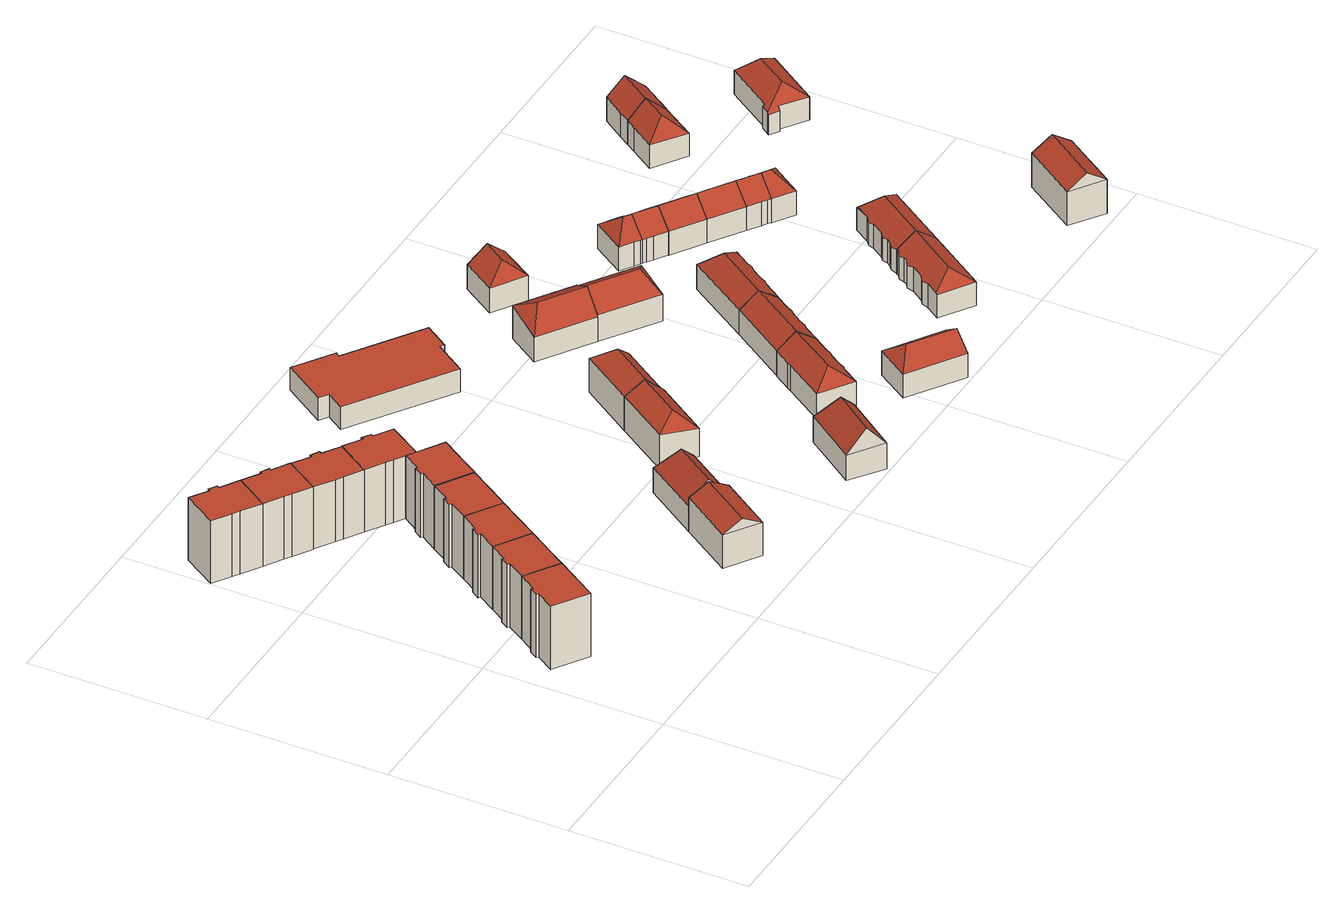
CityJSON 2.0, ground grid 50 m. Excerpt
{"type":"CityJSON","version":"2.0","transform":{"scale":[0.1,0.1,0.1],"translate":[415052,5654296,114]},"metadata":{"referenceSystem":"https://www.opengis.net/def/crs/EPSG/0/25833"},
"CityObjects":{
"building1":{"type":"Building","attributes":{"Dachtyp_tdc":"tdcPolyFlatRoof","Gemeindeschluessel":14612000,"Dachneigung":0,"QualitaetDacherkennung":64,"Geometrietyp2DReferenz":"3000","measuredHeight":19.16,"function":"31001_9998","roofType":"1000"},"geometry":[{"type":"Solid","lod":"2","boundaries":[[[[0,1,2,3]],[[1,4,5,2]],[[4,6,7,5]],[[6,8,9,7]],[[8,10,11,9]],[[10,12,13,11]],[[12,14,15,13]],[[14,16,17,15]],[[16,18,19,17]],[[18,0,3,19]],[[18,16,14,12,10,8,6,4,1,0]],[[3,2,5,7,9,11,13,15,17,19]]]],"semantics":{"surfaces":[{"type":"WallSurface"},{"type":"RoofSurface"},{"type":"GroundSurface"}],"values":[[0,0,0,0,0,0,0,0,0,0,1,2]]}}]},
"building2":{"type":"Building","attributes":{"Dachtyp_tdc":"tdcPolyFlatRoof","Gemeindeschluessel":14612000,"Dachneigung":0,"QualitaetDacherkennung":75,"Geometrietyp2DReferenz":"3000","measuredHeight":19.17,"function":"31001_9998","roofType":"1000"},"geometry":[{"type":"Solid","lod":"2","boundaries":[[[[20,21,22,23]],[[21,24,25,22]],[[24,26,27,25]],[[26,28,29,27]],[[28,30,31,29]],[[30,32,33,31]],[[32,34,35,33]],[[34,10,11,35]],[[10,8,9,11]],[[8,20,23,9]],[[8,10,34,32,30,28,26,24,21,20]],[[23,22,25,27,29,31,33,35,11,9]]]],"semantics":{"surfaces":[{"type":"WallSurface"},{"type":"RoofSurface"},{"type":"GroundSurface"}],"values":[[0,0,0,0,0,0,0,0,0,0,1,2]]}}]},
"building3":{"type":"Building","attributes":{"Dachtyp_tdc":"tdcPolyFlatRoof","Gemeindeschluessel":14612000,"Dachneigung":0,"QualitaetDacherkennung":80,"Geometrietyp2DReferenz":"3000","measuredHeight":18.94,"function":"31001_9998","roofType":"1000"},"geometry":[{"type":"Solid","lod":"2","boundaries":[[[[36,37,38,39]],[[37,40,41,38]],[[40,42,43,41]],[[42,44,45,43]],[[44,46,47,45]],[[46,48,49,47]],[[48,50,51,49]],[[50,52,53,51]],[[52,54,55,53]],[[54,36,39,55]],[[54,52,50,48,46,44,42,40,37,36]],[[39,38,41,43,45,47,49,51,53,55]]]],"semantics":{"surfaces":[{"type":"WallSurface"},{"type":"RoofSurface"},{"type":"GroundSurface"}],"values":[[0,0,0,0,0,0,0,0,0,0,1,2]]}}]},
"building4":{"type":"Building","attributes":{"Dachtyp_tdc":"tdcPolyFlatRoof","Gemeindeschluessel":14612000,"Dachneigung":0,"QualitaetDacherkennung":76,"Geometrietyp2DReferenz":"3000","measuredHeight":19.16,"function":"31001_9998","roofType":"1000"},"geometry":[{"type":"Solid","lod":"2","boundaries":[[[[28,56,57,29]],[[56,58,59,57]],[[58,60,61,59]],[[60,62,63,61]],[[62,64,65,63]],[[64,66,67,65]],[[66,68,69,67]],[[68,70,71,69]],[[70,30,31,71]],[[30,28,29,31]],[[30,70,68,66,64,62,60,58,56,28]],[[29,57,59,61,63,65,67,69,71,31]]]],"semantics":{"surfaces":[{"type":"WallSurface"},{"type":"RoofSurface"},{"type":"GroundSurface"}],"values":[[0,0,0,0,0,0,0,0,0,0,1,2]]}}]},
"building5":{"type":"Building","attributes":{"Dachtyp_tdc":"tdcPolyFlatRoof","Gemeindeschluessel":14612000,"Dachneigung":0,"QualitaetDacherkennung":81,"Geometrietyp2DReferenz":"3000","measuredHeight":18.93,"function":"31001_9998","roofType":"1000"},"geometry":[{"type":"Solid","lod":"2","boundaries":[[[[72,73,74,75]],[[73,76,77,74]],[[76,78,79,77]],[[78,50,51,79]],[[50,48,49,51]],[[48,80,81,49]],[[80,82,83,81]],[[82,84,85,83]],[[84,86,87,85]],[[86,72,75,87]],[[86,84,82,80,48,50,78,76,73,72]],[[75,74,77,79,51,49,81,83,85,87]]]],"semantics":{"surfaces":[{"type":"WallSurface"},{"type":"RoofSurface"},{"type":"GroundSurface"}],"values":[[0,0,0,0,0,0,0,0,0,0,1,2]]}}]},
"building6":{"type":"Building","attributes":{"Dachtyp_tdc":"tdcPolyFlatRoof","Gemeindeschluessel":14612000,"Dachneigung":0,"QualitaetDacherkennung":75,"Geometrietyp2DReferenz":"3000","measuredHeight":19.14,"function":"31001_9998","roofType":"1000"},"geometry":[{"type":"Solid","lod":"2","boundaries":[[[[64,88,89,65]],[[88,90,91,89]],[[90,92,93,91]],[[92,94,95,93]],[[94,96,97,95]],[[96,98,99,97]],[[98,100,101,99]],[[100,102,103,101]],[[102,66,67,103]],[[66,64,65,67]],[[66,102,100,98,96,94,92,90,88,64]],[[65,89,91,93,95,97,99,101,103,67]]]],"semantics":{"surfaces":[{"type":"WallSurface"},{"type":"RoofSurface"},{"type":"GroundSurface"}],"values":[[0,0,0,0,0,0,0,0,0,0,1,2]]}}]},
"building7":{"type":"Building","attributes":{"Dachtyp_tdc":"tdcPolyFlatRoof","Gemeindeschluessel":14612000,"Dachneigung":0,"QualitaetDacherkennung":81,"Geometrietyp2DReferenz":"3000","measuredHeight":18.82,"function":"31001_9998","roofType":"1000"},"geometry":[{"type":"Solid","lod":"2","boundaries":[[[[104,105,106,107]],[[105,108,109,106]],[[108,110,111,109]],[[110,112,113,111]],[[112,114,115,113]],[[114,116,117,115]],[[116,118,119,117]],[[118,120,121,119]],[[120,122,123,121]],[[122,104,107,123]],[[122,120,118,116,114,112,110,108,105,104]],[[107,106,109,111,113,115,117,119,121,123]]]],"semantics":{"surfaces":[{"type":"WallSurface"},{"type":"RoofSurface"},{"type":"GroundSurface"}],"values":[[0,0,0,0,0,0,0,0,0,0,1,2]]}}]},
"building8":{"type":"Building","attributes":{"Dachtyp_tdc":"tdcPolyFlatRoof","Gemeindeschluessel":14612000,"Dachneigung":0,"QualitaetDacherkennung":74,"Geometrietyp2DReferenz":"3000","measuredHeight":19.15,"function":"31001_9998","roofType":"1000"},"geometry":[{"type":"Solid","lod":"2","boundaries":[[[[124,125,126,127]],[[125,128,129,126]],[[128,130,131,129]],[[130,132,133,131]],[[132,134,135,133]],[[134,136,137,135]],[[136,138,139,137]],[[138,140,141,139]],[[140,142,99,141]],[[142,143,97,99]],[[142,140,138,136,134,132,130,128,125,124,143]],[[97,127,126,129,131,133,135,137,139,141,99]],[[143,124,127,97]]]],"semantics":{"surfaces":[{"type":"WallSurface"},{"type":"RoofSurface"},{"type":"GroundSurface"}],"values":[[0,0,0,0,0,0,0,0,0,0,1,2,0]]}}]},
"building9":{"type":"Building","attributes":{"Dachtyp_tdc":"tdcPolyFlatRoof","Gemeindeschluessel":14612000,"Dachneigung":0,"QualitaetDacherkennung":82,"Geometrietyp2DReferenz":"3000","measuredHeight":18.89,"function":"31001_9998","roofType":"1000"},"geometry":[{"type":"Solid","lod":"2","boundaries":[[[[144,145,146,147]],[[145,148,149,146]],[[148,150,151,149]],[[150,152,153,151]],[[152,154,106,153]],[[154,155,107,106]],[[155,156,157,107]],[[156,158,159,157]],[[158,160,161,159]],[[160,162,163,161]],[[162,144,147,163]],[[162,160,158,156,155,154,152,150,148,145,144]],[[147,146,149,151,153,106,107,157,159,161,163]]]],"semantics":{"surfaces":[{"type":"WallSurface"},{"type":"RoofSurface"},{"type":"GroundSurface"}],"values":[[0,0,0,0,0,0,0,0,0,0,0,1,2]]}}]},
"building10":{"type":"Building","attributes":{"Dachtyp_tdc":"tdcGableRoof","Gemeindeschluessel":14612000,"Dachneigung":27.99,"QualitaetDacherkennung":66,"Geometrietyp2DReferenz":"3000","measuredHeight":13.17,"function":"31001_9998","roofType":"3100"},"geometry":[{"type":"Solid","lod":"2","boundaries":[[[[164,165,166,167]],[[165,168,169,166]],[[168,170,171,169]],[[170,164,167,171]],[[168,165,172]],[[164,170,173]],[[165,164,173,172]],[[170,168,172,173]],[[167,166,169,171]]]],"semantics":{"surfaces":[{"type":"WallSurface"},{"type":"RoofSurface"},{"type":"GroundSurface"}],"values":[[0,0,0,0,0,0,1,1,2]]}}]},
"building11":{"type":"Building","attributes":{"Dachtyp_tdc":"tdcHipAndGableRoof","Gemeindeschluessel":14612000,"Dachneigung":49.14,"QualitaetDacherkennung":80,"Geometrietyp2DReferenz":"3000","measuredHeight":13.89,"function":"31001_9998","roofType":"5000"},"geometry":[{"type":"Solid","lod":"2","boundaries":[[[[174,175,176,166]],[[175,177,178,176]],[[177,179,169,178]],[[179,174,166,169]],[[177,175,180]],[[174,179,181]],[[175,174,181,180]],[[179,177,180,181]],[[166,176,178,169]]]],"semantics":{"surfaces":[{"type":"WallSurface"},{"type":"RoofSurface"},{"type":"GroundSurface"}],"values":[[0,0,0,0,1,0,1,1,2]]}}]},
"building12":{"type":"Building","attributes":{"Dachtyp_tdc":"tdcHipAndGableRoof","Gemeindeschluessel":14612000,"Dachneigung":42.82,"QualitaetDacherkennung":37,"Geometrietyp2DReferenz":"3000","measuredHeight":13.48,"function":"31001_9998","roofType":"5000"},"geometry":[{"type":"Solid","lod":"2","boundaries":[[[[182,183,184,185]],[[183,186,187,184]],[[186,188,189,187]],[[188,182,185,189]],[[186,183,190]],[[182,188,191]],[[183,182,191,190]],[[188,186,190,191]],[[185,184,187,189]]]],"semantics":{"surfaces":[{"type":"WallSurface"},{"type":"RoofSurface"},{"type":"GroundSurface"}],"values":[[0,0,0,0,1,0,1,1,2]]}}]},
"building13":{"type":"Building","attributes":{"Dachtyp_tdc":"tdcHipAndGableRoof","Gemeindeschluessel":14612000,"Dachneigung":49.59,"QualitaetDacherkennung":80,"Geometrietyp2DReferenz":"3000","measuredHeight":14.25,"function":"31001_9998","roofType":"5000"},"geometry":[{"type":"Solid","lod":"2","boundaries":[[[[192,193,194,195]],[[193,196,197,194]],[[196,198,199,197]],[[198,192,195,199]],[[196,193,200]],[[192,198,201]],[[193,192,201,200]],[[198,196,200,201]],[[195,194,197,199]]]],"semantics":{"surfaces":[{"type":"WallSurface"},{"type":"RoofSurface"},{"type":"GroundSurface"}],"values":[[0,0,0,0,1,0,1,1,2]]}}]},
"building14":{"type":"Building","attributes":{"Dachtyp_tdc":"tdcPolyFlatRoof","Gemeindeschluessel":14612000,"Dachneigung":0,"QualitaetDacherkennung":86,"Geometrietyp2DReferenz":"3000","measuredHeight":6.91,"function":"31001_9998","roofType":"1000"},"geometry":[{"type":"Solid","lod":"2","boundaries":[[[[202,203,204,205]],[[203,206,207,204]],[[206,208,209,207]],[[208,210,211,209]],[[210,212,213,211]],[[212,214,215,213]],[[214,216,217,215]],[[216,218,219,217]],[[218,220,221,219]],[[220,202,205,221]],[[220,218,216,214,212,210,208,206,203,202]],[[205,204,207,209,211,213,215,217,219,221]]]],"semantics":{"surfaces":[{"type":"WallSurface"},{"type":"RoofSurface"},{"type":"GroundSurface"}],"values":[[0,0,0,0,0,0,0,0,0,0,1,2]]}}]},
"building15":{"type":"Building","attributes":{"Dachtyp_tdc":"tdcHipAndGableRoof","Gemeindeschluessel":14612000,"Dachneigung":47.68,"QualitaetDacherkennung":49,"Geometrietyp2DReferenz":"3000","measuredHeight":13.51,"function":"31001_9998","roofType":"5000"},"geometry":[{"type":"Solid","lod":"2","boundaries":[[[[188,222,223,189]],[[222,224,225,223]],[[224,226,185,225]],[[226,188,189,185]],[[224,222,227]],[[188,226,228]],[[222,188,228,227]],[[226,224,227,228]],[[189,223,225,185]]]],"semantics":{"surfaces":[{"type":"WallSurface"},{"type":"RoofSurface"},{"type":"GroundSurface"}],"values":[[0,0,0,0,1,0,1,1,2]]}}]},
"building16":{"type":"Building","attributes":{"Dachtyp_tdc":"tdcHipAndGableRoof","Gemeindeschluessel":14612000,"Dachneigung":36.57,"QualitaetDacherkennung":82,"Geometrietyp2DReferenz":"3000","measuredHeight":11.6,"function":"31001_9998","roofType":"5000"},"geometry":[{"type":"Solid","lod":"2","boundaries":[[[[229,230,231,232]],[[230,233,234,231]],[[233,235,236,234]],[[235,237,238,236]],[[237,239,240,238]],[[239,241,242,240]],[[241,243,244,242]],[[243,245,246,244]],[[245,247,248,246]],[[247,249,250,248]],[[249,251,252,250]],[[251,253,254,252]],[[253,229,232,254]],[[249,247,255]],[[247,245,243,241,239,237,235,233,230,255]],[[230,229,253,251,249,255]],[[232,231,234,236,238,240,242,244,246,248,250,252,254]]]],"semantics":{"surfaces":[{"type":"WallSurface"},{"type":"RoofSurface"},{"type":"GroundSurface"}],"values":[[0,0,0,0,0,0,0,0,0,0,0,0,0,1,1,1,2]]}}]},
"building17":{"type":"Building","attributes":{"Dachtyp_tdc":"tdcHipAndGableRoof","Gemeindeschluessel":14612000,"Dachneigung":47.93,"QualitaetDacherkennung":48,"Geometrietyp2DReferenz":"3000","measuredHeight":13.3,"function":"31001_9998","roofType":"5000"},"geometry":[{"type":"Solid","lod":"2","boundaries":[[[[256,257,258,259]],[[257,260,261,258]],[[260,262,263,261]],[[262,256,259,263]],[[260,257,264]],[[256,262,265]],[[257,256,265,264]],[[262,260,264,265]],[[259,258,261,263]]]],"semantics":{"surfaces":[{"type":"WallSurface"},{"type":"RoofSurface"},{"type":"GroundSurface"}],"values":[[0,0,0,0,1,0,1,1,2]]}}]},
"building18":{"type":"Building","attributes":{"Dachtyp_tdc":"tdcHipAndGableRoof","Gemeindeschluessel":14612000,"Dachneigung":36.55,"QualitaetDacherkennung":81,"Geometrietyp2DReferenz":"3000","measuredHeight":11.37,"function":"31001_9998","roofType":"5000"},"geometry":[{"type":"Solid","lod":"2","boundaries":[[[[266,267,268,269]],[[267,270,271,268]],[[270,272,273,271]],[[272,266,269,273]],[[270,267,274]],[[266,272,275]],[[267,266,275,274]],[[272,270,274,275]],[[269,268,271,273]]]],"semantics":{"surfaces":[{"type":"WallSurface"},{"type":"RoofSurface"},{"type":"GroundSurface"}],"values":[[0,0,0,0,1,0,1,1,2]]}}]},
"building19":{"type":"Building","attributes":{"Dachtyp_tdc":"tdcGableRoof","Gemeindeschluessel":14612000,"Dachneigung":36.61,"QualitaetDacherkennung":84,"Geometrietyp2DReferenz":"3000","measuredHeight":11.56,"function":"31001_9998","roofType":"3100"},"geometry":[{"type":"Solid","lod":"2","boundaries":[[[[276,233,277,278]],[[233,279,280,277]],[[279,281,282,280]],[[281,283,284,282]],[[283,285,286,284]],[[285,287,288,286]],[[287,289,290,288]],[[289,291,292,290]],[[285,283,281,279]],[[279,233,276,293,294,295,291,289,287,285]],[[292,296,297,298,278,277,280,282,284,286,288,290]],[[291,295,296,292]],[[295,294,297,296]],[[294,293,298,297]],[[293,276,278,298]]]],"semantics":{"surfaces":[{"type":"WallSurface"},{"type":"RoofSurface"},{"type":"GroundSurface"}],"values":[[0,0,0,0,0,0,0,0,1,1,2,0,0,0,0]]}}]},
"building20":{"type":"Building","attributes":{"Dachtyp_tdc":"tdcHipAndGableRoof","Gemeindeschluessel":14612000,"Dachneigung":45.08,"QualitaetDacherkennung":43,"Geometrietyp2DReferenz":"3000","measuredHeight":13.45,"function":"31001_9998","roofType":"5000"},"geometry":[{"type":"Solid","lod":"2","boundaries":[[[[299,300,301,263]],[[300,302,303,301]],[[302,304,259,303]],[[304,299,263,259]],[[302,300,305]],[[299,304,306]],[[300,299,306,305]],[[304,302,305,306]],[[263,301,303,259]]]],"semantics":{"surfaces":[{"type":"WallSurface"},{"type":"RoofSurface"},{"type":"GroundSurface"}],"values":[[0,0,0,0,1,0,1,1,2]]}}]},
"building21":{"type":"Building","attributes":{"Dachtyp_tdc":"tdcFreeFormRoof","Gemeindeschluessel":14612000,"Dachneigung":39.53,"QualitaetDacherkennung":85,"Geometrietyp2DReferenz":"3000","measuredHeight":11.85,"function":"31001_9998","roofType":"5000"},"geometry":[{"type":"Solid","lod":"2","boundaries":[[[[307,308,309,310]],[[308,311,312,309]],[[311,313,314,312]],[[313,315,316,314]],[[315,307,310,316]],[[307,317,308]],[[315,313,318,317,307]],[[317,318,311,308]],[[313,311,318]],[[310,309,312,314,316]]]],"semantics":{"surfaces":[{"type":"WallSurface"},{"type":"RoofSurface"},{"type":"GroundSurface"}],"values":[[0,0,0,0,0,1,1,1,0,2]]}}]},
"building22":{"type":"Building","attributes":{"Dachtyp_tdc":"tdcFreeFormRoof","Gemeindeschluessel":14612000,"Dachneigung":36.15,"QualitaetDacherkennung":84,"Geometrietyp2DReferenz":"3000","measuredHeight":11.51,"function":"31001_9998","roofType":"5000"},"geometry":[{"type":"Solid","lod":"2","boundaries":[[[[319,320,321,322,323,285,324,325,326,327]],[[321,328,322]],[[283,324,285]],[[288,284,329,330,331,332,333,334,335,336]],[[320,319,333,332]],[[319,327,334,333]],[[327,326,335,334]],[[326,325,336,335]],[[325,324,288,336]],[[323,322,328,337]],[[285,323,337,283]],[[321,320,332,331]],[[324,283,284,288]],[[283,337,329,284]],[[337,328,330,329]],[[328,321,331,330]]]],"semantics":{"surfaces":[{"type":"RoofSurface"},{"type":"WallSurface"},{"type":"GroundSurface"}],"values":[[0,1,1,2,1,1,1,1,1,0,0,1,1,1,1,1]]}}]},
"building23":{"type":"Building","attributes":{"Dachtyp_tdc":"tdcHipAndGableRoof","Gemeindeschluessel":14612000,"Dachneigung":45.38,"QualitaetDacherkennung":84,"Geometrietyp2DReferenz":"3000","measuredHeight":11.52,"function":"31001_9998","roofType":"5000"},"geometry":[{"type":"Solid","lod":"2","boundaries":[[[[338,339,340,341]],[[339,342,343,340]],[[342,344,345,343]],[[344,346,347,345]],[[346,348,349,347]],[[348,350,351,349]],[[350,352,353,351]],[[352,354,355,353]],[[354,338,341,355]],[[350,348,356]],[[348,346,344,342,339,356]],[[339,338,354,352,350,356]],[[341,340,343,345,347,349,351,353,355]]]],"semantics":{"surfaces":[{"type":"WallSurface"},{"type":"RoofSurface"},{"type":"GroundSurface"}],"values":[[0,0,0,0,0,0,0,0,0,1,1,1,2]]}}]},
"building24":{"type":"Building","attributes":{"Dachtyp_tdc":"tdcFreeFormRoof","Gemeindeschluessel":14612000,"Dachneigung":36.15,"QualitaetDacherkennung":81,"Geometrietyp2DReferenz":"3000","measuredHeight":11.16,"function":"31001_9998","roofType":"5000"},"geometry":[{"type":"Solid","lod":"2","boundaries":[[[[357,358,359,360]],[[358,361,362,359]],[[361,363,364,362]],[[363,365,366,364]],[[365,367,368,366]],[[367,369,370,368]],[[369,371,372,370]],[[371,373,374,372]],[[373,375,376,374]],[[375,377,378,376]],[[377,379,380,378]],[[379,381,382,380]],[[381,357,360,382]],[[361,383,384,363]],[[358,385,383,361]],[[385,357,381,379,377,375,373,371,369,367,365,384,383]],[[365,363,384]],[[358,357,385]],[[360,359,362,364,366,368,370,372,374,376,378,380,382]]]],"semantics":{"surfaces":[{"type":"WallSurface"},{"type":"RoofSurface"},{"type":"GroundSurface"}],"values":[[0,0,0,0,0,0,0,0,0,0,0,0,0,1,1,1,0,0,2]]}}]},
"building25":{"type":"Building","attributes":{"Dachtyp_tdc":"tdcFreeFormRoof","Gemeindeschluessel":14612000,"Dachneigung":39.14,"QualitaetDacherkennung":82,"Geometrietyp2DReferenz":"3000","measuredHeight":11.5,"function":"31001_9998","roofType":"5000"},"geometry":[{"type":"Solid","lod":"2","boundaries":[[[[386,387,388,389]],[[387,342,390,388]],[[342,391,392,390]],[[391,393,394,392]],[[393,395,396,394]],[[395,397,398,396]],[[397,399,400,398]],[[399,386,389,400]],[[401,397,395,393,391,402]],[[399,401,402,342,387,386]],[[399,397,401]],[[391,342,402]],[[389,388,390,392,394,396,398,400]]]],"semantics":{"surfaces":[{"type":"WallSurface"},{"type":"RoofSurface"},{"type":"GroundSurface"}],"values":[[0,0,0,0,0,0,0,0,1,1,0,0,2]]}}]},
"building26":{"type":"Building","attributes":{"Dachtyp_tdc":"tdcFreeFormRoof","Gemeindeschluessel":14612000,"Dachneigung":39.08,"QualitaetDacherkennung":86,"Geometrietyp2DReferenz":"3000","measuredHeight":11.6,"function":"31001_9998","roofType":"5000"},"geometry":[{"type":"Solid","lod":"2","boundaries":[[[[399,397,403,404]],[[397,405,406,403]],[[405,407,408,406]],[[407,409,410,408]],[[409,411,412,410]],[[411,399,404,412]],[[401,399,411,413]],[[407,405,397,401,413,414]],[[407,414,409]],[[409,414,413,411]],[[399,401,397]],[[404,403,406,408,410,412]]]],"semantics":{"surfaces":[{"type":"WallSurface"},{"type":"RoofSurface"},{"type":"GroundSurface"}],"values":[[0,0,0,0,0,0,1,1,0,0,0,2]]}}]},
"building27":{"type":"Building","attributes":{"Dachtyp_tdc":"tdcFreeFormRoof","Gemeindeschluessel":14612000,"Dachneigung":39.1,"QualitaetDacherkennung":84,"Geometrietyp2DReferenz":"3000","measuredHeight":11.6,"function":"31001_9998","roofType":"5000"},"geometry":[{"type":"Solid","lod":"2","boundaries":[[[[411,414,410,412]],[[414,407,408,410]],[[407,415,416,408]],[[415,417,418,416]],[[417,419,420,418]],[[419,411,412,420]],[[421,417,415,407,414,413]],[[419,421,413,411]],[[419,417,421]],[[414,411,413]],[[412,410,408,416,418,420]]]],"semantics":{"surfaces":[{"type":"WallSurface"},{"type":"RoofSurface"},{"type":"GroundSurface"}],"values":[[0,0,0,0,0,0,1,1,0,0,2]]}}]},
"building28":{"type":"Building","attributes":{"Dachtyp_tdc":"tdcFreeFormRoof","Gemeindeschluessel":14612000,"Dachneigung":36.02,"QualitaetDacherkennung":83,"Geometrietyp2DReferenz":"3000","measuredHeight":11.15,"function":"31001_9998","roofType":"5000"},"geometry":[{"type":"Solid","lod":"2","boundaries":[[[[357,422,423,424]],[[422,425,426,423]],[[425,427,428,426]],[[427,429,430,428]],[[429,431,432,430]],[[431,433,434,432]],[[433,435,436,434]],[[435,437,438,436]],[[437,439,440,438]],[[439,441,442,440]],[[441,358,443,442]],[[358,357,424,443]],[[444,441,439,445]],[[444,445,437,435,433,431,429,427,425,422,357,446]],[[358,441,444,446]],[[439,437,445]],[[357,358,446]],[[424,423,426,428,430,432,434,436,438,440,442,443]]]],"semantics":{"surfaces":[{"type":"WallSurface"},{"type":"RoofSurface"},{"type":"GroundSurface"}],"values":[[0,0,0,0,0,0,0,0,0,0,0,0,1,1,1,0,0,2]]}}]},
"building29":{"type":"Building","attributes":{"Dachtyp_tdc":"tdcFreeFormRoof","Gemeindeschluessel":14612000,"Dachneigung":39.08,"QualitaetDacherkennung":84,"Geometrietyp2DReferenz":"3000","measuredHeight":11.54,"function":"31001_9998","roofType":"5000"},"geometry":[{"type":"Solid","lod":"2","boundaries":[[[[447,419,420,448]],[[419,417,418,420]],[[417,449,450,418]],[[449,451,452,450]],[[451,453,454,452]],[[453,455,456,454]],[[455,457,458,456]],[[457,447,448,458]],[[457,455,459,421,419,447]],[[459,453,451,449,417,421]],[[417,419,421]],[[455,453,459]],[[448,420,418,450,452,454,456,458]]]],"semantics":{"surfaces":[{"type":"WallSurface"},{"type":"RoofSurface"},{"type":"GroundSurface"}],"values":[[0,0,0,0,0,0,0,0,1,1,0,0,2]]}}]},
"building30":{"type":"Building","attributes":{"Dachtyp_tdc":"tdcFreeFormRoof","Gemeindeschluessel":14612000,"Dachneigung":38.43,"QualitaetDacherkennung":83,"Geometrietyp2DReferenz":"3000","measuredHeight":11.67,"function":"31001_9998","roofType":"5000"},"geometry":[{"type":"Solid","lod":"2","boundaries":[[[[455,453,460,461]],[[453,462,463,460]],[[462,464,465,463]],[[464,466,467,465]],[[466,468,469,467]],[[468,455,461,469]],[[468,470,471]],[[470,466,464,462,453,459,471]],[[468,471,459,455]],[[468,466,470]],[[453,455,459]],[[461,460,463,465,467,469]]]],"semantics":{"surfaces":[{"type":"WallSurface"},{"type":"RoofSurface"},{"type":"GroundSurface"}],"values":[[0,0,0,0,0,0,1,1,1,0,0,2]]}}]},
"building31":{"type":"Building","attributes":{"Dachtyp_tdc":"tdcGableRoof","Gemeindeschluessel":14612000,"Dachneigung":34.47,"QualitaetDacherkennung":80,"Geometrietyp2DReferenz":"3000","measuredHeight":14.04,"function":"31001_9998","roofType":"3100"},"geometry":[{"type":"Solid","lod":"2","boundaries":[[[[472,473,474,475]],[[473,476,477,474]],[[476,478,479,477]],[[478,472,475,479]],[[476,473,480]],[[472,478,481]],[[473,472,481,480]],[[478,476,480,481]],[[475,474,477,479]]]],"semantics":{"surfaces":[{"type":"WallSurface"},{"type":"RoofSurface"},{"type":"GroundSurface"}],"values":[[0,0,0,0,0,0,1,1,2]]}}]},
"building32":{"type":"Building","attributes":{"Dachtyp_tdc":"tdcFreeFormRoof","Gemeindeschluessel":14612000,"Dachneigung":43.02,"QualitaetDacherkennung":84,"Geometrietyp2DReferenz":"3000","measuredHeight":12.25,"function":"31001_9998","roofType":"5000"},"geometry":[{"type":"Solid","lod":"2","boundaries":[[[[482,483,484,485]],[[483,486,487,484]],[[486,488,489,487]],[[488,490,491,489]],[[490,492,493,491]],[[492,482,485,493]],[[492,494,482]],[[492,490,495,494]],[[495,488,486,483,482,494]],[[490,488,495]],[[485,484,487,489,491,493]]]],"semantics":{"surfaces":[{"type":"WallSurface"},{"type":"RoofSurface"},{"type":"GroundSurface"}],"values":[[0,0,0,0,0,0,1,1,1,0,2]]}}]},
"building33":{"type":"Building","attributes":{"Dachtyp_tdc":"tdcFreeFormRoof","Gemeindeschluessel":14612000,"Dachneigung":42.12,"QualitaetDacherkennung":82,"Geometrietyp2DReferenz":"3000","measuredHeight":12.2,"function":"31001_9998","roofType":"5000"},"geometry":[{"type":"Solid","lod":"2","boundaries":[[[[487,496,497,498,491,489]],[[488,499,500]],[[486,501,496,487]],[[501,502,497,496]],[[502,503,498,497]],[[503,499,491,498]],[[499,488,489,491]],[[488,486,487,489]],[[500,504,502,501,486,488]],[[499,503,504,500]],[[503,502,504]]]],"semantics":{"surfaces":[{"type":"GroundSurface"},{"type":"WallSurface"},{"type":"RoofSurface"}],"values":[[0,1,1,1,1,1,1,1,2,2,1]]}}]},
"building34":{"type":"Building","attributes":{"Dachtyp_tdc":"tdcHipRoof","Gemeindeschluessel":14612000,"Dachneigung":36.81,"QualitaetDacherkennung":82,"Geometrietyp2DReferenz":"3000","measuredHeight":11.24,"function":"31001_9998","roofType":"3200"},"geometry":[{"type":"Solid","lod":"2","boundaries":[[[[505,506,507,508]],[[506,509,510,507]],[[509,511,512,510]],[[511,513,514,512]],[[513,515,516,514]],[[515,517,518,516]],[[517,519,520,518]],[[519,521,522,520]],[[521,523,524,522]],[[523,525,526,524]],[[525,505,508,526]],[[521,519,517,515,513,527]],[[509,506,505,528]],[[513,511,509,528,527]],[[505,525,523,521,527,528]],[[508,507,510,512,514,516,518,520,522,524,526]]]],"semantics":{"surfaces":[{"type":"WallSurface"},{"type":"RoofSurface"},{"type":"GroundSurface"}],"values":[[0,0,0,0,0,0,0,0,0,0,0,1,1,1,1,2]]}}]}
},
"vertices":[
[107,400,193],[101,404,193],[101,404,2],[107,400,2],[115,427,193],[115,427,2],[121,423,193],[121,423,2],[153,471,193],[153,471,2],[247,410,193],[247,410,2],[215,360,193],[215,360,2],[202,340,193],[202,340,2],[168,288,193],[168,288,2],[74,349,193],[74,349,2],
[184,521,193],[179,525,193],[179,525,2],[184,521,2],[193,548,193],[193,548,2],[199,544,193],[199,544,2],[230,592,193],[230,592,2],[325,531,193],[325,531,2],[293,481,193],[293,481,2],[280,462,193],[280,462,2],
[3,1254,192],[64,1349,192],[64,1349,2],[3,1254,2],[115,1316,192],[115,1316,2],[119,1322,192],[119,1322,2],[140,1308,192],[140,1308,2],[136,1302,192],[136,1302,2],[188,1269,192],[188,1269,2],[126,1175,192],[126,1175,2],[73,1209,192],[73,1209,2],[54,1222,192],[54,1222,2],
[262,643,193],[262,643,2],[256,646,193],[256,646,2],[271,669,193],[271,669,2],[277,665,193],[277,665,2],[308,714,193],[308,714,2],[403,653,193],[403,653,2],[370,602,193],[370,602,2],[358,583,193],[358,583,2],
[308,1194,192],[246,1098,192],[246,1098,2],[308,1194,2],[196,1130,192],[196,1130,2],[177,1142,192],[177,1142,2],[238,1237,192],[238,1237,2],[241,1243,192],[241,1243,2],[263,1229,192],[263,1229,2],[260,1224,192],[260,1224,2],
[340,764,193],[340,764,2],[335,768,193],[335,768,2],[350,791,193],[350,791,2],[355,787,193],[355,787,2],[386,836,193],[386,836,2],[482,775,193],[482,775,2],[449,723,193],[449,723,2],[437,704,193],[437,704,2],
[429,1116,191],[367,1020,191],[367,1020,3],[429,1116,3],[318,1052,191],[318,1052,3],[299,1064,191],[299,1064,3],[246,1098,191],[246,1098,3],[308,1194,191],[308,1194,3],[358,1161,191],[358,1161,3],[362,1167,191],[362,1167,3],[385,1153,191],[385,1153,3],[381,1147,191],[381,1147,3],
[418,884,194],[413,888,194],[413,888,2],[418,884,2],[428,911,194],[428,911,2],[433,908,194],[433,908,2],[465,957,194],[465,957,2],[491,940,194],[491,940,2],[560,896,194],[560,896,2],[526,844,194],[526,844,2],[515,826,194],[515,826,2],[482,775,194],[386,836,194],
[552,1036,192],[491,940,192],[491,940,3],[552,1036,3],[465,957,192],[465,957,3],[437,975,192],[437,975,3],[418,987,192],[418,987,3],[367,1020,192],[429,1116,192],[480,1083,192],[480,1083,3],[483,1089,192],[483,1089,3],[506,1074,192],[506,1074,3],[502,1068,192],[502,1068,3],
[646,173,102],[744,319,102],[744,319,0],[646,173,0],[837,257,101],[837,257,0],[739,111,101],[739,111,0],[791,288,132],[693,142,132],
[744,319,75],[846,471,75],[846,471,0],[939,409,75],[939,409,0],[837,257,75],[870,406,139],[791,288,139],
[1134,593,86],[1031,441,86],[1031,441,1],[1134,593,1],[940,503,103],[940,503,1],[1042,654,103],[1042,654,1],[1009,503,135],[1090,623,135],
[1108,74,78],[1214,221,78],[1214,221,2],[1108,74,2],[1303,156,81],[1303,156,2],[1198,9,81],[1198,9,2],[1237,157,144],[1153,41,144],
[909,1383,75],[901,1371,75],[901,1371,6],[909,1383,6],[1108,1231,75],[1108,1231,6],[1062,1163,75],[1062,1163,6],[1051,1171,75],[1051,1171,6],[991,1082,75],[991,1082,6],[715,1268,75],[715,1268,6],[748,1317,75],[748,1317,6],[722,1335,75],[722,1335,6],[803,1455,75],[803,1455,6],
[1143,805,103],[1143,805,1],[1235,743,80],[1235,743,1],[1134,593,80],[1170,740,136],[1091,622,136],
[1417,429,77],[1462,399,117],[1462,399,1],[1417,429,1],[1509,368,76],[1509,368,1],[1481,327,76],[1481,327,1],[1476,311,72],[1476,311,1],[1462,298,76],[1462,298,1],[1444,271,76],[1444,271,1],[1439,255,72],[1439,255,1],[1428,247,76],[1428,247,1],[1395,197,76],[1395,197,1],[1303,258,77],[1303,258,1],[1377,369,77],[1377,369,1],[1385,381,77],[1385,381,1],[1372,263,117],
[1338,883,77],[1190,982,77],[1190,982,2],[1338,883,2],[1252,1073,103],[1252,1073,2],[1399,974,103],[1399,974,2],[1252,1004,135],[1367,927,135],
[1627,10,75],[1477,109,75],[1477,109,3],[1627,10,3],[1538,201,76],[1538,201,3],[1688,102,76],[1688,102,3],[1540,134,116],[1658,56,116],
[1537,411,76],[1509,368,2],[1537,411,2],[1463,399,117],[1463,399,2],[1417,429,76],[1417,429,2],[1525,590,76],[1525,590,2],[1571,560,117],[1571,560,2],[1616,529,76],[1616,529,2],[1593,494,76],[1593,494,2],[1587,476,72],[1587,476,2],[1550,421,72],[1555,437,76],[1574,465,76],[1574,465,2],[1555,437,2],[1550,421,2],
[1399,974,101],[1549,873,101],[1549,873,2],[1488,782,83],[1488,782,2],[1338,883,83],[1490,846,137],[1368,928,137],
[1408,1113,79],[1318,1172,78],[1318,1172,4],[1408,1113,4],[1381,1267,78],[1381,1267,4],[1468,1209,82],[1468,1209,4],[1451,1182,81],[1451,1182,4],[1383,1171,123],[1427,1236,123],
[1686,634,78],[1702,646,73],[1706,663,78],[1734,706,78],[1669,706,117],[1616,529,78],[1651,581,78],[1665,592,74],[1669,608,78],[1736,709,74],[1645,770,2],[1736,709,2],[1706,663,2],[1702,646,2],[1686,634,2],[1669,608,2],[1665,592,2],[1651,581,2],[1645,770,76],
[1732,1025,79],[1702,980,121],[1702,980,6],[1732,1025,6],[1672,935,78],[1672,935,6],[1668,938,78],[1668,938,6],[1654,948,78],[1654,948,6],[1617,972,78],[1617,972,6],[1677,1062,79],[1677,1062,6],[1718,1034,79],[1718,1034,6],[1729,1027,79],[1729,1027,6],[1682,993,121],
[1926,363,78],[2017,302,76],[2017,302,5],[1926,363,5],[1900,129,76],[1900,129,5],[1809,190,74],[1809,190,5],[1835,229,78],[1835,229,5],[1843,249,74],[1843,249,5],[1856,259,78],[1856,259,5],[1879,292,78],[1879,292,5],[1885,313,74],[1885,313,5],[1899,322,78],[1899,322,5],[1904,331,78],[1904,331,5],[1909,348,74],[1909,348,5],[1921,355,78],[1921,355,5],[1875,192,117],[1811,193,78],[1971,333,117],
[1697,918,78],[1682,928,78],[1682,928,7],[1697,918,7],[1672,935,7],[1732,1025,78],[1732,1025,7],[1745,1016,78],[1745,1016,7],[1756,1009,78],[1756,1009,7],[1793,984,78],[1793,984,7],[1732,894,78],[1732,894,7],[1762,939,122],[1702,980,122],
[1793,984,6],[1732,894,6],[1860,939,78],[1860,939,6],[1881,924,78],[1881,924,6],[1874,913,78],[1874,913,6],[1821,835,78],[1821,835,6],[1851,879,122],[1874,913,89],
[1905,908,78],[1905,908,6],[1972,863,78],[1972,863,6],[1912,773,78],[1912,773,6],[1942,818,122],
[1933,383,74],[1933,383,6],[1926,363,6],[1947,394,78],[1947,394,6],[1953,403,78],[1953,403,6],[1957,419,74],[1957,419,6],[1971,430,78],[1971,430,6],[1992,462,78],[1992,462,6],[1998,479,74],[1998,479,6],[2012,491,78],[2012,491,6],[2040,534,74],[2040,534,6],[2132,473,76],[2132,473,6],[2017,302,6],[2062,470,117],[2038,531,78],[1970,334,117],
[1947,750,78],[1947,750,6],[2012,836,78],[2012,836,6],[2021,830,78],[2021,830,6],[2031,824,78],[2031,824,6],[1970,734,78],[1970,734,6],[1962,740,78],[1962,740,6],[2001,779,122],
[2031,824,5],[1970,734,5],[2037,819,78],[2037,819,5],[2046,813,78],[2046,813,5],[2088,785,78],[2088,785,5],[2028,695,78],[2028,695,5],[2088,785,79],[2025,763,122],
[2298,86,107],[2400,238,108],[2400,238,5],[2298,86,5],[2491,176,108],[2491,176,5],[2389,24,108],[2389,24,5],[2446,206,146],[2344,55,146],
[2030,1102,79],[2075,1169,79],[2075,1169,7],[2030,1102,7],[2094,1197,79],[2094,1197,7],[2105,1190,92],[2105,1190,7],[2185,1137,75],[2185,1137,7],[2121,1041,75],[2121,1041,7],[2091,1101,130],[2136,1169,130],
[2113,1226,7],[2156,1288,7],[2246,1228,7],[2185,1137,76],[2136,1169,129],[2113,1226,79],[2156,1288,80],[2246,1228,76],[2197,1260,129],
[2402,1064,78],[2442,1038,78],[2442,1038,7],[2402,1064,7],[2495,1002,77],[2495,1002,7],[2491,996,77],[2491,996,7],[2392,850,77],[2392,850,7],[2321,899,78],[2321,899,7],[2316,892,68],[2316,892,7],[2290,909,68],[2290,909,7],[2292,913,73],[2292,913,7],[2308,936,73],[2308,936,7],[2313,932,78],[2313,932,7],[2366,912,119],[2427,1003,119]
]}
